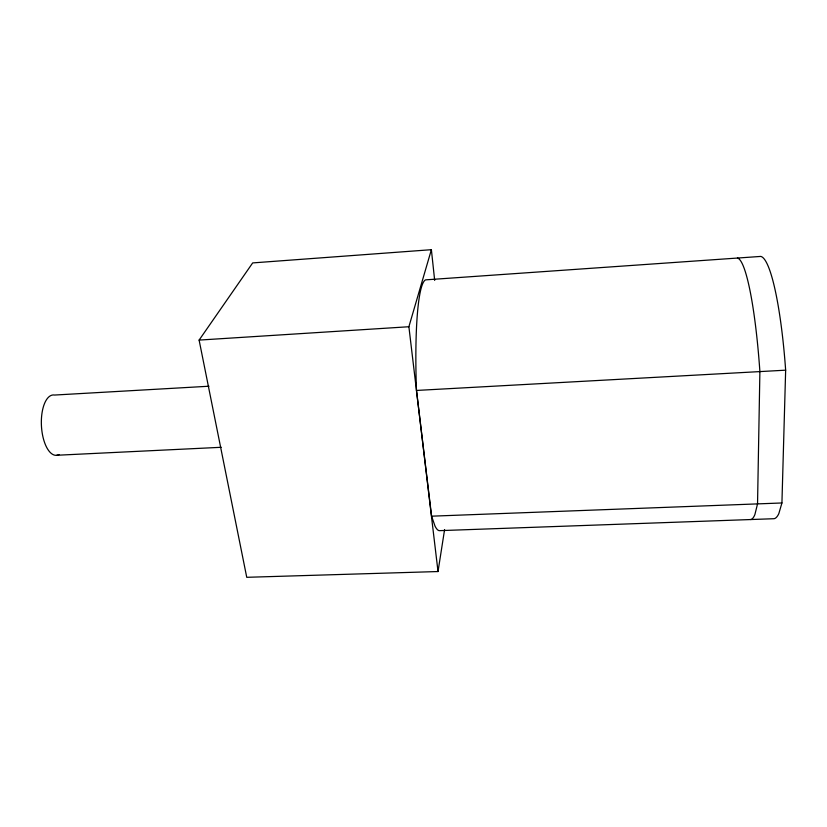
<?xml version="1.0" encoding="UTF-8"?>
<svg xmlns="http://www.w3.org/2000/svg" width="827" height="827" viewBox="0 0 827 827"><rect width="100%" height="100%" fill="white"/><g stroke="black" fill="none" stroke-linecap="round" stroke-linejoin="round"><path stroke-width="1.24" d="M781.928 502.971L785.65 370.176A131.369 19.858 87 0 0 760.737 256.422L425.605 279.857A125.652 15.796 87 0 0 416.477 390.447L431.591 516.182L435.043 526.168A125.652 15.796 87 0 0 439.447 530.655L773.824 518.715A131.369 19.858 87 0 0 778.807 513.681L781.928 502.971L431.591 516.182M434.671 280.405L431.384 249.692L252.68 262.914L199.111 340.093L246.746 577.308L438.021 571.54L444.595 529.569M438.021 571.54L408.889 326.737L431.384 249.692M199.111 340.093L408.889 326.737M208.983 386.23L54.582 395.048A30.227 13.346 87 0 0 41.35 423.414A30.227 13.346 87 0 0 55.616 455.315L221.222 447.293M416.477 390.447L785.65 370.176M737.446 258.055A130.966 17.274 87 0 1 759.889 371.592L757.542 503.891L754.896 514.549A130.966 17.274 87 0 1 750.585 519.542M59.048 454.54A30.227 13.346 87 0 1 56.784 455.284"/></g></svg>
